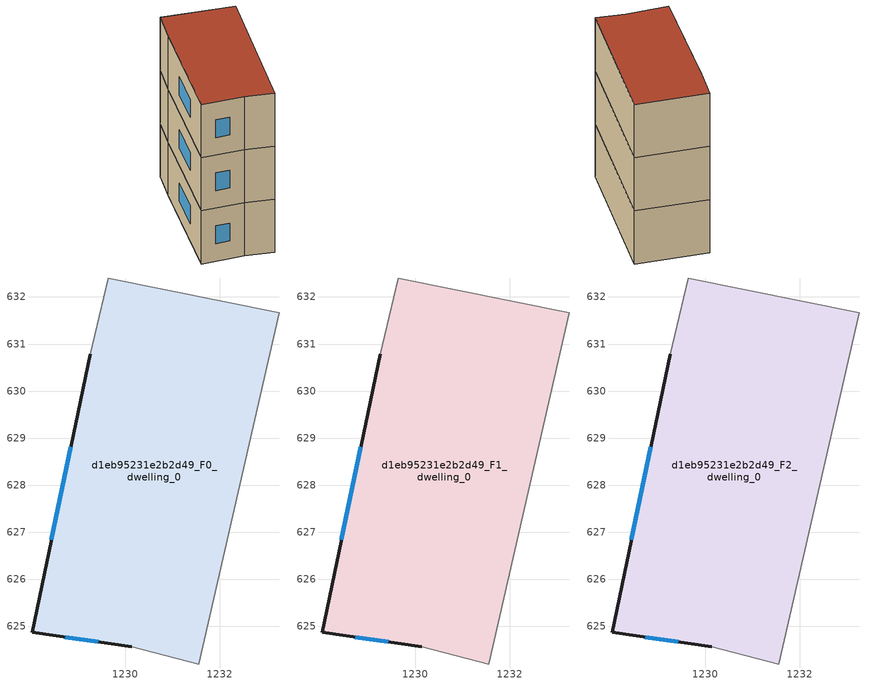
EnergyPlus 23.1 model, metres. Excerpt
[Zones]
d1eb95231e2b2d49_F0_dwelling_0
 floor ground (EU_floor_Construction): 1233.27,631.66 1231.56,624.2 1230.13,624.57 1228.02,624.87 1229.25,630.78 1229.64,632.4 z0
 wall outside (EU_wall_Construction): 1229.25,630.78 1228.02,624.87 1230.13,624.57 z0:3
 wall adiabatic (EU_wall_Construction): 1230.13,624.57 1231.56,624.2 1233.27,631.66 1229.64,632.4 1229.25,630.78 z0:3
 window (EU_Window_Construction): 1228.84,628.81 1228.43,626.84 / 1228.72,624.77 1229.42,624.67 z1:2
d1eb95231e2b2d49_F1_dwelling_0
 floor to d1eb95231e2b2d49_F0_dwelling_0 (EU_floor_Construction): 1233.27,631.66 1231.56,624.2 1230.13,624.57 1228.02,624.87 1229.25,630.78 1229.64,632.4 z3
 wall outside (EU_wall_Construction): 1229.25,630.78 1228.02,624.87 1230.13,624.57 z3:6
 wall adiabatic (EU_wall_Construction): 1230.13,624.57 1231.56,624.2 1233.27,631.66 1229.64,632.4 1229.25,630.78 z3:6
 window (EU_Window_Construction): 1228.84,628.81 1228.43,626.84 / 1228.72,624.77 1229.42,624.67 z4:5
d1eb95231e2b2d49_F2_dwelling_0
 floor to d1eb95231e2b2d49_F1_dwelling_0 (EU_floor_Construction): 1233.27,631.66 1231.56,624.2 1230.13,624.57 1228.02,624.87 1229.25,630.78 1229.64,632.4 z6
 wall outside (EU_wall_Construction): 1229.25,630.78 1228.02,624.87 1230.13,624.57 z6:9
 wall adiabatic (EU_wall_Construction): 1230.13,624.57 1231.56,624.2 1233.27,631.66 1229.64,632.4 1229.25,630.78 z6:9
 window (EU_Window_Construction): 1228.84,628.81 1228.43,626.84 / 1228.72,624.77 1229.42,624.67 z7:8
 roof outside (EU_roof_Construction): 1231.56,624.2 1233.27,631.66 1229.64,632.4 1229.25,630.78 1228.02,624.87 1230.13,624.57 z9
[Building]
EU S2 Campaign: North Axis=0; Terrain=City; Solar Distribution=FullExterior
[Site:Location]
Bologna: Latitude=44.5; Longitude=11.25; Time Zone=1; Elevation=37
[SizingPeriod:WeatherFileDays]
AnnualSizingPeriod: Begin Month=1; Begin Day of Month=1; End Month=12; End Day of Month=31; Day of Week for Start Day=Monday; Use Weather File Daylight Saving Period=No; Use Weather File Rain and Snow Indicators=No
[MATERIAL]
EU_InternalMass_Material: Roughness=MediumRough; Thickness=0.1; Conductivity=1; Density=1800; Specific Heat=900; Thermal Absorptance=0.9; Solar Absorptance=0.7; Visible Absorptance=0.7
[MATERIAL:NOMASS] Roughness=MediumRough; Thermal Absorptance=0.9; Solar Absorptance=0.7; Visible Absorptance=0.7
Name | Thermal Resistance
EU_wall_NoMass | 0.937881
EU_roof_NoMass | 0.548572
EU_floor_NoMass | 0.71348
[WINDOWMATERIAL:SIMPLEGLAZINGSYSTEM]
EU_Window_SimpleGlazing: UFactor=4.25633; Solar Heat Gain Coefficient=0.85; Visible Transmittance=0.85
[CONSTRUCTION]
EU_wall_Construction: EU_wall_NoMass
EU_roof_Construction: EU_roof_NoMass
EU_floor_Construction: EU_floor_NoMass
EU_Window_Construction: EU_Window_SimpleGlazing
EU_InternalMass_Construction: EU_InternalMass_Material
[ZONE] Type=1; Multiplier=1; Ceiling Height=autocalculate; Volume=84.0652; Floor Area=autocalculate; Part of Total Floor Area=Yes
d1eb95231e2b2d49_F0_dwelling_0; d1eb95231e2b2d49_F1_dwelling_0; d1eb95231e2b2d49_F2_dwelling_0
[INTERNALMASS] Construction=EU_InternalMass_Construction; Surface Area=28.0215
Name | Zone or ZoneList
d1eb95231e2b2d49_F0_dwelling_0_EU_InternalMass | d1eb95231e2b2d49_F0_dwelling_0
d1eb95231e2b2d49_F1_dwelling_0_EU_InternalMass | d1eb95231e2b2d49_F1_dwelling_0
d1eb95231e2b2d49_F2_dwelling_0_EU_InternalMass | d1eb95231e2b2d49_F2_dwelling_0
[OTHEREQUIPMENT] Fuel Type=Electricity; Design Level Calculation Method=Watts/Area; Power per Zone Floor Area=1; Fraction Latent=0; Fraction Radiant=0; Fraction Lost=0; Carbon Dioxide Generation Rate=0; EndUse Subcategory=EU_Step8_InternalGains
Name | Zone or ZoneList or Space or SpaceList | Schedule
EU_Step8_InternalGain_d1eb95231e2b2d49_F0_dwelling_0_f000 | d1eb95231e2b2d49_F0_dwelling_0 | EU_Step8_GainSchedule_d1eb95231e2b2d49_F0_dwelling_0_f000
EU_Step8_InternalGain_d1eb95231e2b2d49_F1_dwelling_0_f000 | d1eb95231e2b2d49_F1_dwelling_0 | EU_Step8_GainSchedule_d1eb95231e2b2d49_F1_dwelling_0_f000
EU_Step8_InternalGain_d1eb95231e2b2d49_F2_dwelling_0_f000 | d1eb95231e2b2d49_F2_dwelling_0 | EU_Step8_GainSchedule_d1eb95231e2b2d49_F2_dwelling_0_f000
[ZONEVENTILATION:DESIGNFLOWRATE] Schedule=EU_AlwaysOn; Design Flow Rate Calculation Method=AirChanges/Hour; Air Changes per Hour=0.687892; Ventilation Type=Natural; Fan Pressure Rise=0; Fan Total Efficiency=1; Constant Term Coefficient=1; Temperature Term Coefficient=0; Velocity Term Coefficient=0; Velocity Squared Term Coefficient=0; Minimum Indoor Temperature=-100; Maximum Indoor Temperature=100; Delta Temperature=-100; Minimum Outdoor Temperature=-100; Maximum Outdoor Temperature=100; Maximum Wind Speed=40
Name | Zone or ZoneList or Space or SpaceList
EU_ConstantAir_d1eb95231e2b2d49_F0_dwelling_0 | d1eb95231e2b2d49_F0_dwelling_0
EU_ConstantAir_d1eb95231e2b2d49_F1_dwelling_0 | d1eb95231e2b2d49_F1_dwelling_0
EU_ConstantAir_d1eb95231e2b2d49_F2_dwelling_0 | d1eb95231e2b2d49_F2_dwelling_0
[HVACTEMPLATE:THERMOSTAT] Constant Heating Setpoint=20; Constant Cooling Setpoint=50
EU_HeatOnly_d1eb95231e2b2d49_F0_dwelling_0; EU_HeatOnly_d1eb95231e2b2d49_F1_dwelling_0; EU_HeatOnly_d1eb95231e2b2d49_F2_dwelling_0
[HVACTEMPLATE:ZONE:IDEALLOADSAIRSYSTEM] System Availability Schedule=EU_AlwaysOn; Maximum Heating Supply Air Temperature=50; Minimum Cooling Supply Air Temperature=13; Maximum Heating Supply Air Humidity Ratio=0.0156; Minimum Cooling Supply Air Humidity Ratio=0.0077; Heating Limit=NoLimit; Cooling Limit=NoLimit; Heating Availability Schedule=EU_AlwaysOn; Cooling Availability Schedule=EU_CoolingOff; Dehumidification Control Type=ConstantSensibleHeatRatio; Cooling Sensible Heat Ratio=0.7; Dehumidification Setpoint=60; Humidification Control Type=None; Humidification Setpoint=30; Outdoor Air Method=None; Outdoor Air Flow Rate per Person=0.00944; Outdoor Air Flow Rate per Zone Floor Area=0; Outdoor Air Flow Rate per Zone=0; Demand Controlled Ventilation Type=None; Outdoor Air Economizer Type=NoEconomizer; Heat Recovery Type=None; Sensible Heat Recovery Effectiveness=0.7; Latent Heat Recovery Effectiveness=0.65
Name | Template Thermostat
d1eb95231e2b2d49_F0_dwelling_0 | EU_HeatOnly_d1eb95231e2b2d49_F0_dwelling_0
d1eb95231e2b2d49_F1_dwelling_0 | EU_HeatOnly_d1eb95231e2b2d49_F1_dwelling_0
d1eb95231e2b2d49_F2_dwelling_0 | EU_HeatOnly_d1eb95231e2b2d49_F2_dwelling_0
[SIZING:ZONE] Zone Cooling Design Supply Air Temperature Input Method=SupplyAirTemperature; Zone Cooling Design Supply Air Temperature=13; Zone Heating Design Supply Air Temperature Input Method=SupplyAirTemperature; Zone Heating Design Supply Air Temperature=50; Zone Cooling Design Supply Air Humidity Ratio=0.008; Zone Heating Design Supply Air Humidity Ratio=0.008; Cooling Design Air Flow Method=DesignDay; Cooling Design Air Flow Rate=0; Cooling Minimum Air Flow per Zone Floor Area=0.000762; Cooling Minimum Air Flow=0; Cooling Minimum Air Flow Fraction=0.2; Heating Design Air Flow Method=DesignDay; Heating Design Air Flow Rate=0; Heating Maximum Air Flow per Zone Floor Area=0.002032; Heating Maximum Air Flow=0.141576; Heating Maximum Air Flow Fraction=0.3; Account for Dedicated Outdoor Air System=No; Dedicated Outdoor Air System Control Strategy=NeutralSupplyAir; Dedicated Outdoor Air Low Setpoint Temperature for Design=autosize; Dedicated Outdoor Air High Setpoint Temperature for Design=autosize; Zone Load Sizing Method=Sensible Load Only No Latent Load; Zone Latent Cooling Design Supply Air Humidity Ratio Input Method=HumidityRatioDifference; Zone Cooling Design Supply Air Humidity Ratio Difference=0.005; Zone Latent Heating Design Supply Air Humidity Ratio Input Method=HumidityRatioDifference; Zone Humidification Design Supply Air Humidity Ratio Difference=0.005
d1eb95231e2b2d49_F0_dwelling_0; d1eb95231e2b2d49_F1_dwelling_0; d1eb95231e2b2d49_F2_dwelling_0
[SCHEDULE:CONSTANT]
Name | Hourly Value
EU_AlwaysOn | 1
EU_CoolingOff | 0
[SCHEDULE:FILE] Column Number=1; Rows to Skip at Top=0; Number of Hours of Data=8760; Column Separator=Comma; Interpolate to Timestep=No; Minutes per Item=60; Adjust Schedule for Daylight Savings=Yes
Name | File
EU_Step8_GainSchedule_d1eb95231e2b2d49_F0_dwelling_0_f000 | ../../schedules/d1eb95231e2b2d49/d1eb95231e2b2d49_F0_dwelling_0_f000_gain.csv
EU_Step8_GainSchedule_d1eb95231e2b2d49_F1_dwelling_0_f000 | ../../schedules/d1eb95231e2b2d49/d1eb95231e2b2d49_F1_dwelling_0_f000_gain.csv
EU_Step8_GainSchedule_d1eb95231e2b2d49_F2_dwelling_0_f000 | ../../schedules/d1eb95231e2b2d49/d1eb95231e2b2d49_F2_dwelling_0_f000_gain.csv
